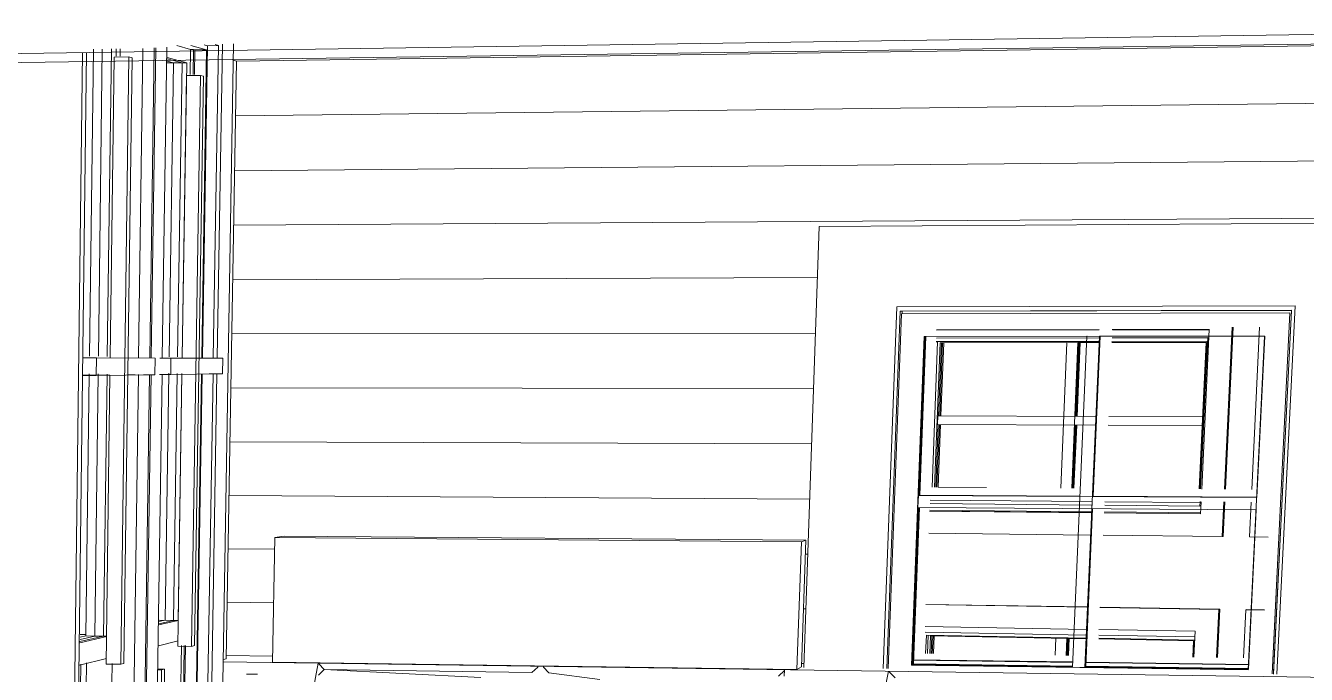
# Model space of a CAD drawing. Header units: inches. Extents: x 490.8 to 498.2, y -67.1 to -6.9.
# Drawn here: x 491.522 to 491.7914, y -7.4184 to -7.282 of the extents above; entities that cross this region are included whole.
import ezdxf

# ---------------------------------------------------------------- set-up
doc = ezdxf.new("R2010")
doc.units = ezdxf.units.IN
doc.header["$MEASUREMENT"] = 0
for name, color, linetype, lineweight in [('A-GLAZ', 151, 'Continuous', 13), ('A-WALL', 113, 'Continuous', 13), ('A-WALL-PATT', 111, 'Continuous', 13), ('L-SITE-WALL', 31, 'Continuous', 13), ('Q-CASE', 31, 'Continuous', 9)]:
    doc.layers.add(name, color=color, linetype=linetype, lineweight=lineweight)

# ---------------------------------------------------------------- blocks, each defined once
blk = doc.blocks.new('FP_3-Entry')
at = {"layer": 'A-WALL-PATT', "lineweight": 9}
for p, q in [((491.58347, -7.41607), (491.58235, -7.42214)), ((491.58359, -7.4186), (491.58478, -7.41743)), ((491.58364, -7.41623), (491.58364, -7.41607)), ((491.58478, -7.41743), (491.58364, -7.41623)), ((491.58478, -7.41743), (491.62847, -7.41807)), ((491.61774, -7.41911), (491.58478, -7.41743)), ((491.6297, -7.41689), (491.62847, -7.41807)), ((491.6297, -7.41672), (491.6297, -7.41689)), ((491.6309, -7.41674), (491.63089, -7.4169)), ((491.63089, -7.4169), (491.63205, -7.41812)), ((491.6816, -7.41763), (491.68034, -7.41882)), ((491.6816, -7.41746), (491.68156, -7.41884)), ((491.6816, -7.41746), (491.6816, -7.41763)), ((491.70351, -7.41777), (491.70222, -7.424)), ((491.70368, -7.41794), (491.70369, -7.41777)), ((491.70487, -7.41918), (491.70368, -7.41794)), ((491.56845, -7.41838), (491.57077, -7.41841)), ((491.63205, -7.41812), (491.64279, -7.41948))]:
    blk.add_line(p, q, dxfattribs=at)
blk = doc.blocks.new('FP_11-Entry')
at = {"layer": 'A-WALL-PATT', "lineweight": 9}
for p, q in [((491.56629, -7.2894), (491.8885, -7.28481)), ((491.5661, -7.30096), (491.88771, -7.29722)), ((491.5659, -7.31247), (491.91171, -7.30935)), ((491.56571, -7.32396), (491.91088, -7.32173)), ((491.56552, -7.3354), (491.68855, -7.33492)), ((491.56532, -7.3468), (491.68814, -7.34664)), ((491.56513, -7.35817), (491.68774, -7.35832)), ((491.56494, -7.3695), (491.68733, -7.36996)), ((491.56475, -7.38079), (491.68692, -7.38156)), ((491.56456, -7.39204), (491.57438, -7.39213)), ((491.68602, -7.39312), (491.68652, -7.39313)), ((491.56437, -7.40326), (491.57417, -7.40337)), ((491.68562, -7.40464), (491.68612, -7.40465)), ((491.56418, -7.41444), (491.57397, -7.41458)), ((491.68522, -7.41612), (491.68572, -7.41613))]:
    blk.add_line(p, q, dxfattribs=at)
blk = doc.blocks.new('FP_12-Entry')
at = {"layer": 'A-WALL-PATT', "lineweight": 9}
blk.add_line((491.56629, -7.2894), (491.8885, -7.28481), dxfattribs=at)

msp = doc.modelspace()

# ---------------------------------------------------------------- linework, layer by layer
at = {"layer": 'A-GLAZ'}
for p, q in [((491.56019, -7.28618), (491.55951, -7.28598)), ((491.56184, -7.28595), (491.56251, -7.28614)), ((491.53914, -7.35158), (491.53999, -7.28685)), ((491.53974, -7.35177), (491.54057, -7.2886)), ((491.54057, -7.2886), (491.54369, -7.28855)), ((491.54103, -7.28683), (491.54101, -7.28837)), ((491.54369, -7.28855), (491.54195, -7.41632)), ((491.54439, -7.28873), (491.54369, -7.28855)), ((491.55172, -7.28866), (491.55584, -7.28975)), ((491.55666, -7.28699), (491.55373, -7.28617)), ((491.55658, -7.29223), (491.55666, -7.28699)), ((491.55729, -7.28698), (491.55666, -7.28699)), ((491.55672, -7.28613), (491.56003, -7.28706)), ((491.55721, -7.29223), (491.55729, -7.28698)), ((491.55754, -7.28705), (491.55729, -7.28698)), ((491.55746, -7.29221), (491.55754, -7.28705)), ((491.56003, -7.28706), (491.55754, -7.28705)), ((491.559, -7.35177), (491.56003, -7.28706)), ((491.55914, -7.35178), (491.56019, -7.28618)), ((491.56251, -7.28614), (491.56019, -7.28618)), ((491.56144, -7.35185), (491.56251, -7.28614)), ((491.54264, -7.41614), (491.54439, -7.28873)), ((491.55486, -7.28977), (491.55172, -7.28894)), ((491.55391, -7.35164), (491.55486, -7.28977)), ((491.55486, -7.28977), (491.55584, -7.28975)), ((491.55584, -7.28975), (491.55489, -7.35167)), ((491.5549, -7.35183), (491.55581, -7.29247)), ((491.55581, -7.29247), (491.55875, -7.29243)), ((491.55875, -7.29243), (491.55685, -7.41254)), ((491.55746, -7.41238), (491.55937, -7.29258)), ((491.55937, -7.29258), (491.55875, -7.29243)), ((491.74524, -7.3473), (491.74223, -7.41695)), ((491.74482, -7.41699), (491.74786, -7.3473)), ((491.7479, -7.34731), (491.74643, -7.38103)), ((491.74644, -7.38103), (491.74791, -7.34731)), ((491.74795, -7.34731), (491.74648, -7.381)), ((491.74649, -7.381), (491.74796, -7.34731)), ((491.748, -7.34732), (491.74653, -7.38097)), ((491.74786, -7.3473), (491.7479, -7.34731)), ((491.74791, -7.34731), (491.74795, -7.34731)), ((491.74796, -7.34731), (491.748, -7.34732)), ((491.74102, -7.34864), (491.73972, -7.37923)), ((491.74204, -7.37925), (491.74335, -7.34864)), ((491.74348, -7.34864), (491.74281, -7.36418)), ((491.74286, -7.36418), (491.74352, -7.34864)), ((491.74365, -7.34865), (491.74299, -7.36417)), ((491.74303, -7.36417), (491.7437, -7.34865)), ((491.74383, -7.34865), (491.74316, -7.36417)), ((491.74335, -7.34864), (491.74348, -7.34864)), ((491.74352, -7.34864), (491.74365, -7.34865)), ((491.7437, -7.34865), (491.74383, -7.34865)), ((491.53685, -7.35186), (491.53403, -7.35186)), ((491.53685, -7.35186), (491.5368, -7.35553)), ((491.5492, -7.3519), (491.53685, -7.35186)), ((491.54915, -7.35539), (491.5492, -7.3519)), ((491.55253, -7.35191), (491.5502, -7.35191)), ((491.55253, -7.35191), (491.55248, -7.35535)), ((491.56345, -7.35194), (491.55253, -7.35191)), ((491.56339, -7.35523), (491.56345, -7.35194)), ((491.53969, -7.35546), (491.53399, -7.35552)), ((491.53399, -7.35553), (491.5368, -7.35553)), ((491.5368, -7.35553), (491.54915, -7.35539)), ((491.53837, -7.4104), (491.53909, -7.35528)), ((491.53889, -7.41627), (491.53969, -7.35546)), ((491.54501, -7.3554), (491.54351, -7.35542)), ((491.54678, -7.35539), (491.54915, -7.35539)), ((491.55015, -7.35535), (491.55248, -7.35535)), ((491.55488, -7.35529), (491.55066, -7.35534)), ((491.55248, -7.35535), (491.56339, -7.35523)), ((491.55306, -7.40707), (491.55386, -7.35512)), ((491.55396, -7.4125), (491.55484, -7.35529)), ((491.55483, -7.35514), (491.55403, -7.40708)), ((491.55609, -7.53336), (491.55894, -7.35522)), ((491.55623, -7.53325), (491.55909, -7.35522)), ((491.56055, -7.35523), (491.55841, -7.35525)), ((491.55844, -7.53505), (491.56138, -7.35522)), ((491.56055, -7.35523), (491.56339, -7.35523)), ((491.71387, -7.36408), (491.7138, -7.36587)), ((491.71387, -7.36408), (491.71402, -7.36407)), ((491.74705, -7.3642), (491.71387, -7.36408)), ((491.71407, -7.36407), (491.71421, -7.36407)), ((491.71426, -7.36406), (491.7144, -7.36406)), ((491.7138, -7.36587), (491.74697, -7.36601)), ((491.74274, -7.36599), (491.74217, -7.37924)), ((491.74221, -7.37924), (491.74278, -7.36599)), ((491.74291, -7.36599), (491.74234, -7.37924)), ((491.74238, -7.37924), (491.74295, -7.36599)), ((491.74308, -7.36599), (491.74251, -7.37924)), ((491.74973, -7.36602), (491.76943, -7.36611)), ((491.76956, -7.36428), (491.74981, -7.36421)), ((491.70977, -7.38081), (491.70967, -7.38336)), ((491.70977, -7.38081), (491.70984, -7.38079)), ((491.78095, -7.38125), (491.70977, -7.38081)), ((491.70984, -7.38079), (491.74379, -7.381)), ((491.70986, -7.38078), (491.70993, -7.38076)), ((491.74379, -7.38099), (491.70986, -7.38078)), ((491.70993, -7.38076), (491.7438, -7.38096)), ((491.70995, -7.38075), (491.71003, -7.38073)), ((491.7438, -7.38096), (491.70995, -7.38075)), ((491.71003, -7.38073), (491.74381, -7.38093)), ((491.78096, -7.38122), (491.7464, -7.381)), ((491.7464, -7.38101), (491.78096, -7.38122)), ((491.78098, -7.38118), (491.74645, -7.38097)), ((491.74645, -7.38098), (491.78097, -7.38119)), ((491.7465, -7.38095), (491.78099, -7.38116)), ((491.70967, -7.38336), (491.78082, -7.38384)), ((491.74632, -7.3836), (491.74486, -7.41693)), ((491.74488, -7.41691), (491.74633, -7.3836)), ((491.74637, -7.38359), (491.74492, -7.41686)), ((491.74493, -7.41684), (491.74638, -7.38359)), ((491.74642, -7.38359), (491.74497, -7.41679)), ((491.55403, -7.40708), (491.54995, -7.40801)), ((491.55306, -7.40707), (491.54996, -7.40777)), ((491.55403, -7.40708), (491.55306, -7.40707)), ((491.53903, -7.4105), (491.53336, -7.41179)), ((491.53837, -7.4104), (491.53337, -7.41154)), ((491.53903, -7.41041), (491.53837, -7.4104)), ((491.54988, -7.4124), (491.55405, -7.41138)), ((491.55374, -7.47519), (491.55472, -7.41238)), ((491.55396, -7.4125), (491.55685, -7.41254)), ((491.55435, -7.47521), (491.55533, -7.41239)), ((491.5546, -7.47521), (491.55558, -7.41239)), ((491.55685, -7.41254), (491.55746, -7.41238)), ((491.73872, -7.41081), (491.73857, -7.41441)), ((491.74087, -7.41444), (491.74102, -7.41085)), ((491.74115, -7.41085), (491.741, -7.41444)), ((491.74104, -7.41444), (491.74119, -7.41085)), ((491.74132, -7.41085), (491.74117, -7.41444)), ((491.74121, -7.41444), (491.74137, -7.41085)), ((491.74149, -7.41085), (491.74134, -7.41444)), ((491.5333, -7.41648), (491.53897, -7.41508)), ((491.53889, -7.41627), (491.54195, -7.41632)), ((491.54195, -7.41632), (491.54264, -7.41614)), ((491.55055, -7.41748), (491.54876, -7.53783)), ((491.54938, -7.53736), (491.55118, -7.41731)), ((491.54979, -7.41747), (491.55055, -7.41748)), ((491.55118, -7.41731), (491.5498, -7.41729)), ((491.55118, -7.41731), (491.55055, -7.41748)), ((491.74223, -7.41695), (491.74482, -7.41699)), ((491.74482, -7.41699), (491.74486, -7.41693)), ((491.74488, -7.41691), (491.74492, -7.41686)), ((491.74493, -7.41684), (491.74497, -7.41679))]:
    msp.add_line(p, q, dxfattribs=at)
at = {"layer": 'A-GLAZ', "lineweight": 9}
for p, q in [((491.5657, -7.28576), (491.56148, -7.53627)), ((491.56335, -7.28589), (491.56226, -7.35187)), ((491.53539, -7.35151), (491.5362, -7.2869)), ((491.53809, -7.28688), (491.53726, -7.35152)), ((491.53914, -7.35158), (491.53999, -7.28685)), ((491.53999, -7.28685), (491.53914, -7.35158)), ((491.54187, -7.28684), (491.54185, -7.28838)), ((491.54572, -7.35181), (491.54663, -7.28677)), ((491.54903, -7.28664), (491.54809, -7.35182)), ((491.54838, -7.35182), (491.54932, -7.28663)), ((491.55167, -7.2865), (491.5507, -7.35189)), ((491.55486, -7.28977), (491.55172, -7.28894)), ((491.55172, -7.28894), (491.55486, -7.28977)), ((491.55174, -7.28944), (491.55307, -7.28979)), ((491.55175, -7.28981), (491.55486, -7.28977)), ((491.55307, -7.28979), (491.55214, -7.3516)), ((491.55486, -7.28977), (491.55307, -7.28979)), ((491.55391, -7.35164), (491.55486, -7.28977)), ((491.55486, -7.28977), (491.55391, -7.35164)), ((491.80758, -7.32346), (491.68891, -7.3242)), ((491.68891, -7.3242), (491.68567, -7.417)), ((491.70239, -7.41723), (491.70523, -7.34108)), ((491.70311, -7.41721), (491.70593, -7.34201)), ((491.70625, -7.34257), (491.70345, -7.41717)), ((491.70523, -7.34108), (491.78901, -7.34087)), ((491.70593, -7.34201), (491.78824, -7.34182)), ((491.70593, -7.34201), (491.70638, -7.34206)), ((491.78793, -7.34239), (491.70625, -7.34257)), ((491.70638, -7.34206), (491.70637, -7.34254)), ((491.78827, -7.34188), (491.70638, -7.34206)), ((491.78418, -7.41831), (491.78793, -7.34239)), ((491.78824, -7.34182), (491.78446, -7.41836)), ((491.7845, -7.41801), (491.78827, -7.34188)), ((491.78901, -7.34087), (491.78517, -7.4184)), ((491.78827, -7.34188), (491.78824, -7.34182)), ((491.70835, -7.41652), (491.71099, -7.34734)), ((491.71111, -7.34735), (491.70984, -7.38081)), ((491.71111, -7.34735), (491.70984, -7.38081)), ((491.70984, -7.38081), (491.71111, -7.34735)), ((491.70995, -7.38077), (491.71123, -7.34736)), ((491.71137, -7.34736), (491.71009, -7.38074)), ((491.71099, -7.34734), (491.7826, -7.34726)), ((491.71099, -7.34734), (491.71111, -7.34735)), ((491.74524, -7.34731), (491.71111, -7.34735)), ((491.74524, -7.34731), (491.71111, -7.34735)), ((491.71111, -7.34735), (491.74524, -7.34731)), ((491.71123, -7.34736), (491.71111, -7.34735)), ((491.71111, -7.34735), (491.71137, -7.34736)), ((491.71123, -7.34736), (491.74526, -7.34732)), ((491.74527, -7.34732), (491.71137, -7.34736)), ((491.71356, -7.34769), (491.74775, -7.34764)), ((491.74776, -7.34765), (491.71357, -7.3477)), ((491.71359, -7.34597), (491.74779, -7.3459)), ((491.7136, -7.34598), (491.74779, -7.3459)), ((491.74779, -7.3459), (491.7136, -7.34598)), ((491.71363, -7.34605), (491.74782, -7.34598)), ((491.78261, -7.34727), (491.74787, -7.34731)), ((491.78261, -7.34727), (491.74787, -7.34731)), ((491.74787, -7.34731), (491.78261, -7.34727)), ((491.74792, -7.34731), (491.78263, -7.34727)), ((491.78264, -7.34728), (491.74804, -7.34732)), ((491.75051, -7.34763), (491.77065, -7.3476)), ((491.77066, -7.34761), (491.75052, -7.34764)), ((491.75055, -7.3459), (491.77099, -7.34585)), ((491.77099, -7.34585), (491.75055, -7.3459)), ((491.75055, -7.34589), (491.77098, -7.34585)), ((491.75059, -7.34597), (491.77102, -7.34593)), ((491.77065, -7.3476), (491.76915, -7.37943)), ((491.77098, -7.34585), (491.7694, -7.37946)), ((491.77418, -7.37949), (491.77581, -7.34539)), ((491.776, -7.34538), (491.77437, -7.37948)), ((491.7826, -7.34726), (491.77918, -7.41751)), ((491.78157, -7.34538), (491.77991, -7.37952)), ((491.78263, -7.34727), (491.78098, -7.38121)), ((491.781, -7.38117), (491.78265, -7.34728)), ((491.71265, -7.37907), (491.71383, -7.34845)), ((491.71316, -7.37907), (491.71433, -7.34867)), ((491.71354, -7.34844), (491.74773, -7.3484)), ((491.71383, -7.34845), (491.71355, -7.34845)), ((491.74774, -7.3484), (491.71383, -7.34845)), ((491.71461, -7.34868), (491.71402, -7.36408)), ((491.71426, -7.36407), (491.71486, -7.34868)), ((491.71426, -7.36407), (491.71486, -7.34868)), ((491.71486, -7.34868), (491.71426, -7.36407)), ((491.71433, -7.34867), (491.74773, -7.34863)), ((491.71433, -7.34867), (491.71461, -7.34868)), ((491.71511, -7.34869), (491.71451, -7.36406)), ((491.74102, -7.34865), (491.71461, -7.34868)), ((491.71486, -7.34868), (491.71461, -7.34868)), ((491.71461, -7.34868), (491.71486, -7.34868)), ((491.71486, -7.34868), (491.74103, -7.34865)), ((491.71486, -7.34868), (491.74103, -7.34865)), ((491.74103, -7.34865), (491.71486, -7.34868)), ((491.71486, -7.34868), (491.71511, -7.34869)), ((491.74774, -7.34864), (491.74348, -7.34864)), ((491.7437, -7.34865), (491.74774, -7.34864)), ((491.7437, -7.34865), (491.74774, -7.34864)), ((491.74774, -7.34864), (491.7437, -7.34865)), ((491.75049, -7.34839), (491.77052, -7.34837)), ((491.75049, -7.34863), (491.77029, -7.3486)), ((491.77053, -7.34837), (491.7505, -7.3484)), ((491.7505, -7.34864), (491.77031, -7.34861)), ((491.7703, -7.34861), (491.7505, -7.34863)), ((491.7505, -7.34864), (491.77031, -7.34861)), ((491.77031, -7.34861), (491.7505, -7.34864)), ((491.77029, -7.3486), (491.76885, -7.37941)), ((491.77052, -7.34837), (491.76906, -7.37942)), ((491.53465, -7.41036), (491.53534, -7.35521)), ((491.53721, -7.35524), (491.53651, -7.41038)), ((491.53837, -7.4104), (491.53909, -7.35528)), ((491.53909, -7.35528), (491.53837, -7.4104)), ((491.54291, -7.551), (491.54567, -7.35536)), ((491.54804, -7.35533), (491.54524, -7.54915)), ((491.54553, -7.54892), (491.54833, -7.35533)), ((491.55065, -7.35534), (491.54781, -7.54711)), ((491.55209, -7.35509), (491.55131, -7.40705)), ((491.55306, -7.40707), (491.55386, -7.35512)), ((491.55386, -7.35512), (491.55306, -7.40707)), ((491.56221, -7.35518), (491.55919, -7.53808)), ((491.71395, -7.36587), (491.71344, -7.37907)), ((491.71368, -7.37906), (491.71419, -7.36587)), ((491.71368, -7.37906), (491.71419, -7.36587)), ((491.71419, -7.36587), (491.71368, -7.37906)), ((491.71444, -7.36586), (491.71393, -7.37906)), ((491.74622, -7.38281), (491.71222, -7.38248)), ((491.71225, -7.38177), (491.74626, -7.38208)), ((491.76898, -7.38302), (491.74897, -7.38283)), ((491.749, -7.38211), (491.76902, -7.3823)), ((491.76903, -7.3821), (491.76898, -7.38302)), ((491.76928, -7.38213), (491.76916, -7.38468)), ((491.77371, -7.38944), (491.77405, -7.38216)), ((491.77424, -7.38216), (491.7739, -7.38941)), ((491.77978, -7.3822), (491.77943, -7.38951)), ((491.70974, -7.38336), (491.70848, -7.41643)), ((491.70974, -7.38336), (491.70848, -7.41643)), ((491.70848, -7.41643), (491.70974, -7.38336)), ((491.70859, -7.41634), (491.70986, -7.38335)), ((491.70999, -7.38334), (491.70873, -7.41623)), ((491.74611, -7.38444), (491.71212, -7.3841)), ((491.74611, -7.38441), (491.71213, -7.38407)), ((491.71213, -7.38407), (491.74611, -7.38441)), ((491.74616, -7.38423), (491.71217, -7.38389)), ((491.76916, -7.38468), (491.74885, -7.38447)), ((491.76916, -7.38464), (491.74886, -7.38444)), ((491.74886, -7.38444), (491.76916, -7.38464)), ((491.76921, -7.38446), (491.7489, -7.38426)), ((491.78085, -7.38382), (491.77922, -7.41732)), ((491.77924, -7.41721), (491.78087, -7.38381)), ((491.71194, -7.38873), (491.7459, -7.38912)), ((491.74865, -7.38915), (491.77371, -7.38944)), ((491.77371, -7.38944), (491.7739, -7.38941)), ((491.77943, -7.38951), (491.78333, -7.38955)), ((491.71137, -7.40371), (491.74525, -7.40426)), ((491.74524, -7.40432), (491.71137, -7.40376)), ((491.77298, -7.40477), (491.74798, -7.40436)), ((491.74799, -7.40431), (491.77317, -7.40472)), ((491.54996, -7.40777), (491.55306, -7.40707)), ((491.55306, -7.40707), (491.54996, -7.40777)), ((491.55131, -7.40705), (491.54999, -7.40734)), ((491.55002, -7.40703), (491.55306, -7.40707)), ((491.55131, -7.40705), (491.55306, -7.40707)), ((491.77249, -7.41491), (491.77298, -7.40477)), ((491.77317, -7.40472), (491.77268, -7.41491)), ((491.77317, -7.40472), (491.77298, -7.40477)), ((491.77868, -7.40486), (491.77819, -7.41499)), ((491.77868, -7.40486), (491.77887, -7.40481)), ((491.78257, -7.40493), (491.77868, -7.40486)), ((491.77887, -7.40481), (491.78258, -7.40487)), ((491.71119, -7.40837), (491.74504, -7.40897)), ((491.71119, -7.40954), (491.74504, -7.41016)), ((491.74777, -7.40902), (491.768, -7.40938)), ((491.768, -7.40938), (491.76774, -7.41485)), ((491.53337, -7.41154), (491.53837, -7.4104)), ((491.53837, -7.4104), (491.53337, -7.41154)), ((491.53651, -7.41038), (491.5334, -7.41108)), ((491.53465, -7.41036), (491.53342, -7.41063)), ((491.53342, -7.41063), (491.53465, -7.41036)), ((491.53346, -7.41006), (491.53466, -7.41008)), ((491.53837, -7.4104), (491.53465, -7.41036)), ((491.53837, -7.4104), (491.53651, -7.41038)), ((491.7113, -7.41404), (491.71145, -7.41018)), ((491.71145, -7.41018), (491.74502, -7.4108)), ((491.71184, -7.41018), (491.71169, -7.41404)), ((491.71219, -7.41405), (491.71233, -7.41033)), ((491.71233, -7.41033), (491.74502, -7.41093)), ((491.71261, -7.41033), (491.71247, -7.41405)), ((491.7127, -7.41405), (491.71285, -7.41033)), ((491.7127, -7.41405), (491.71285, -7.41033)), ((491.71285, -7.41033), (491.7127, -7.41405)), ((491.7131, -7.41033), (491.71295, -7.41405)), ((491.74775, -7.41085), (491.76788, -7.41122)), ((491.74776, -7.41098), (491.76765, -7.41135)), ((491.74777, -7.41021), (491.768, -7.41057)), ((491.76765, -7.41135), (491.76749, -7.4148)), ((491.76788, -7.41122), (491.76771, -7.41481)), ((491.53355, -7.41631), (491.53349, -7.42123)), ((491.53466, -7.42121), (491.53473, -7.41602)), ((491.54014, -7.41618), (491.53925, -7.48326)), ((491.70835, -7.41652), (491.70848, -7.41643)), ((491.77918, -7.41751), (491.70835, -7.41652)), ((491.70848, -7.41643), (491.70873, -7.41623)), ((491.70848, -7.41643), (491.70859, -7.41634)), ((491.70848, -7.41643), (491.74224, -7.41689)), ((491.70848, -7.41643), (491.74224, -7.41689)), ((491.74224, -7.41689), (491.70848, -7.41643)), ((491.74226, -7.4168), (491.70859, -7.41634)), ((491.70873, -7.41623), (491.74227, -7.4167)), ((491.70878, -7.41537), (491.74233, -7.41583)), ((491.70881, -7.41548), (491.74231, -7.41594)), ((491.74483, -7.41693), (491.7792, -7.41741)), ((491.74483, -7.41693), (491.7792, -7.41741)), ((491.7792, -7.41741), (491.74483, -7.41693)), ((491.77922, -7.41732), (491.74489, -7.41684)), ((491.74501, -7.41673), (491.77924, -7.41721)), ((491.74502, -7.41597), (491.77928, -7.41644)), ((491.74504, -7.41587), (491.7793, -7.41633))]:
    msp.add_line(p, q, dxfattribs=at)
at = {"layer": 'A-WALL'}
for p, q in [((491.53022, -7.5901), (491.53392, -7.28762)), ((491.53129, -7.56953), (491.53477, -7.28758)), ((491.56417, -7.41514), (491.56629, -7.2894)), ((491.56629, -7.2894), (491.56567, -7.28922)), ((491.71394, -7.37903), (491.72411, -7.37911)), ((491.57439, -7.38966), (491.57391, -7.41586)), ((491.57632, -7.38933), (491.57439, -7.38966)), ((491.68515, -7.39058), (491.57439, -7.38966)), ((491.57632, -7.38933), (491.68612, -7.39023)), ((491.68422, -7.41742), (491.68515, -7.39058)), ((491.68515, -7.39058), (491.68612, -7.39023)), ((491.68612, -7.39023), (491.68519, -7.41684)), ((491.56355, -7.41531), (491.56417, -7.41514)), ((491.57391, -7.41586), (491.68422, -7.41742)), ((491.68519, -7.41684), (491.68422, -7.41742))]:
    msp.add_line(p, q, dxfattribs=at)
at = {"layer": 'L-SITE-WALL'}
msp.add_line((491.91288, -7.42075), (491.56352, -7.41578), dxfattribs=at)
at = {"layer": 'Q-CASE'}
for p, q in [((491.92102, -7.28195), (491.14529, -7.29338)), ((491.16157, -7.29487), (491.91719, -7.28406))]:
    msp.add_line(p, q, dxfattribs=at)

# ---------------------------------------------------------------- block references
at = {"layer": 'A-WALL', "lineweight": 9}
for name in ['FP_12-Entry', 'FP_11-Entry']:
    msp.add_blockref(name, (0, 0), dxfattribs=at)
at = {"layer": 'L-SITE-WALL', "lineweight": 9}
msp.add_blockref('FP_3-Entry', (0, 0), dxfattribs=at)

doc.saveas('drawing.dxf')
